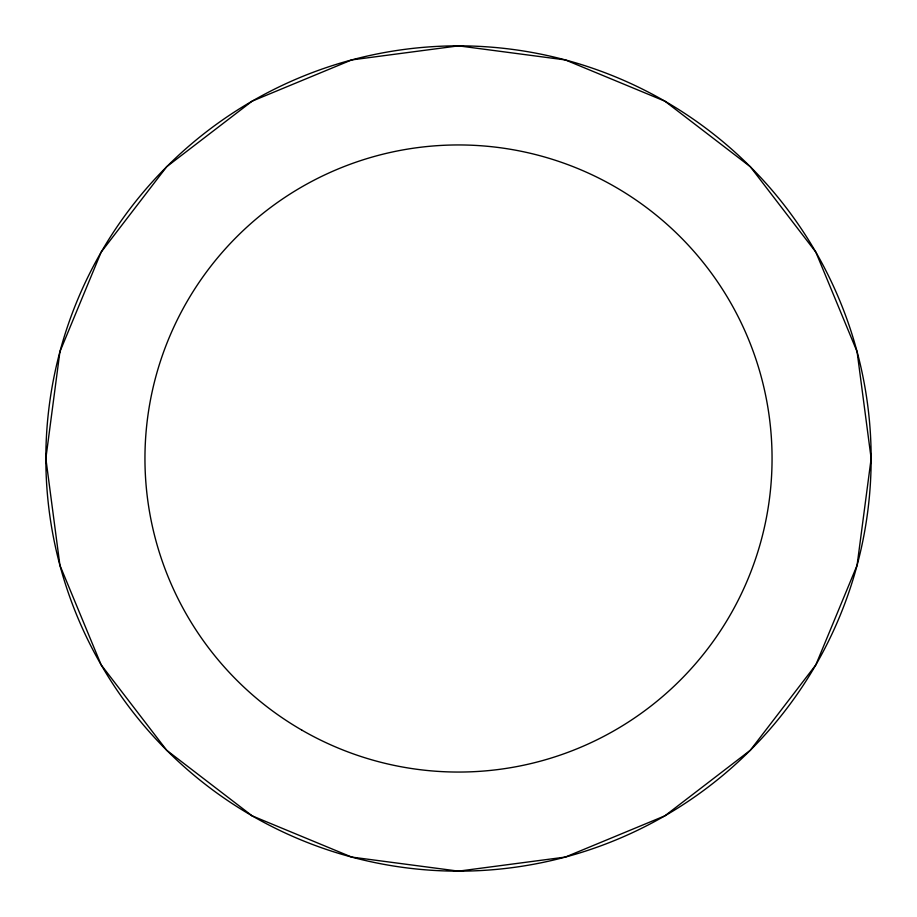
<?xml version="1.0" encoding="UTF-8"?>
<svg xmlns="http://www.w3.org/2000/svg" width="917" height="917" viewBox="0 0 917 917"><rect width="100%" height="100%" fill="white"/><g stroke="black" fill="none" stroke-linecap="round" stroke-linejoin="round"><path stroke-width="1.38" d="M59.914 351.704L45.85 458.5L59.914 565.296L101.134 664.825L166.711 750.289L252.175 815.866L351.704 857.086L458.5 871.15L565.296 857.086L664.825 815.866L750.289 750.289L815.866 664.825L857.086 565.296L871.15 458.5L857.086 351.704L815.866 252.175L750.289 166.711L664.825 101.134L565.296 59.914L458.5 45.85L351.704 59.914L252.175 101.134L166.711 166.711L101.134 252.175L59.914 351.704M252.175 815.866A412.65 412.65 0 0 0 871.15 458.5A412.65 412.65 0 0 0 252.175 101.134A412.65 412.65 0 0 0 252.175 815.866M301.727 730.047A313.557 313.557 0 0 0 772.057 458.5A313.557 313.557 0 0 0 301.727 186.953A313.557 313.557 0 0 0 301.727 730.047"/></g></svg>
